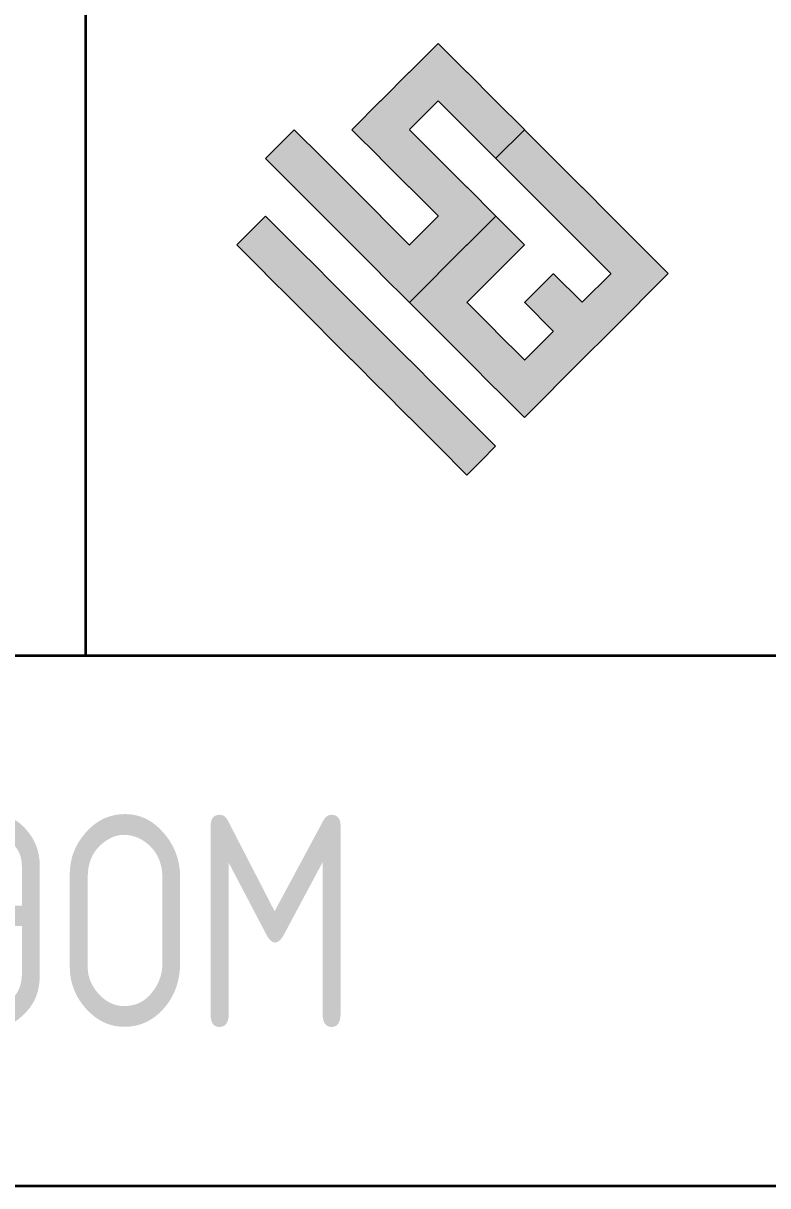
# Paper-space layout 'Layout1' of a CAD drawing. Header units: millimetres. Extents: x 0 to 1680, y -218 to 297.
# Drawn here: x 153.82 to 167.86, y 50 to 71.93 of the extents above; entities that cross this region are included whole.
import ezdxf
from ezdxf.enums import TextEntityAlignment as Align

# ---------------------------------------------------------------- set-up
doc = ezdxf.new("R2010")
doc.units = ezdxf.units.MM
doc.layers.add('Штамп$0$Слой 1', color=7, linetype='Continuous', lineweight=0)
doc.styles.get("Standard").update_dxf_attribs({"font": 'arial.ttf'})
doc.styles.add('Unecom', font='GOST2304A_0.ttf', dxfattribs={"height": 2.5})

# ---------------------------------------------------------------- blocks, each defined once
blk = doc.blocks.new('Штамп$0$SLD-LOGo_v2')
at = {"layer": 'Штамп$0$Слой 1', "true_color": 0x383836, "transparency": 33554687}
h = blk.add_hatch(color=250, dxfattribs=at)
h.dxf.hatch_style = 2
h.paths.add_polyline_path([(55418.79, -842.34), (55405.65, -855.47), (55405.44, -855.47), (55392.31, -842.34), (55392.13, -842.16), (55379.02, -829.05), (55378.97, -829.05), (55365.87, -842.16), (55365.74, -842.33), (55378.99, -855.58), (55378.99, -855.58), (55379, -855.58), (55392.27, -868.86), (55392.27, -868.86), (55392.31, -868.89), (55405.55, -882.13), (55392.31, -895.37), (55392.27, -895.41), (55379, -908.69), (55378.99, -908.69), (55378.96, -908.72), (55365.72, -921.96), (55352.48, -908.72), (55352.44, -908.69), (55352.44, -908.68), (55339.17, -895.41), (55325.91, -882.15), (55325.86, -882.09), (55325.8, -882.04), (55325.75, -881.99), (55312.66, -868.89), (55312.69, -868.86), (55312.62, -868.86), (55312.44, -868.68), (55299.38, -855.62), (55299.52, -855.47), (55312.44, -842.56), (55312.66, -842.34), (55325.75, -855.44), (55325.93, -855.62), (55339.06, -868.75), (55339.19, -868.88), (55352.41, -882.09), (55352.44, -882.13), (55365.69, -895.37), (55365.69, -895.44), (55365.72, -895.41), (55365.72, -895.41), (55378.99, -882.13), (55379, -882.13), (55379.03, -882.09), (55378.96, -882.09), (55365.72, -868.86), (55365.72, -868.86), (55365.69, -868.82), (55352.46, -855.6), (55352.34, -855.47), (55339.21, -842.34), (55339.33, -842.22), (55352.44, -829.11), (55352.49, -829.07), (55352.7, -828.85), (55365.69, -815.86), (55365.74, -815.81), (55365.76, -815.79), (55365.96, -815.59), (55378.99, -802.56), (55379, -802.56), (55392.04, -815.59), (55392.23, -815.79), (55392.31, -815.86), (55405.29, -828.85), (55405.51, -829.07), (55405.62, -829.18), (55418.6, -842.16), (55418.66, -842.22)])
at = {"layer": 'Штамп$0$Слой 1', "true_color": 0xe6500f, "transparency": 33554687}
h = blk.add_hatch(color=20, dxfattribs=at)
h.dxf.hatch_style = 2
h.paths.add_polyline_path([(55485.12, -908.68), (55478.8, -915.01), (55471.89, -921.92), (55471.87, -921.94), (55471.78, -922.03), (55458.81, -935), (55458.61, -935.19), (55458.47, -935.34), (55445.16, -948.65), (55432.24, -961.57), (55432.19, -961.62), (55432.06, -961.75), (55431.84, -961.97), (55418.93, -974.87), (55418.79, -975.02), (55405.73, -961.97), (55405.62, -961.86), (55405.51, -961.75), (55392.42, -948.65), (55392.36, -948.6), (55392.31, -948.55), (55392.25, -948.49), (55379.1, -935.34), (55379, -935.24), (55378.99, -935.24), (55378.99, -935.23), (55365.72, -921.96), (55378.96, -908.72), (55379.03, -908.72), (55379, -908.69), (55392.27, -895.41), (55392.31, -895.44), (55392.31, -895.37), (55405.55, -882.13), (55405.62, -882.2), (55418.82, -895.41), (55405.62, -908.61), (55405.55, -908.68), (55405.51, -908.72), (55392.31, -921.92), (55392.27, -921.96), (55392.2, -922.03), (55392.34, -922.03), (55405.53, -935.22), (55405.4, -935.34), (55405.65, -935.34), (55418.79, -948.47), (55418.93, -948.36), (55431.96, -935.34), (55432.06, -935.19), (55418.93, -922.07), (55418.93, -921.85), (55432.07, -908.72), (55432.14, -908.72), (55432.19, -908.77), (55432.24, -908.82), (55445.34, -921.92), (55445.55, -921.74), (55458.58, -908.72), (55458.65, -908.72), (55458.61, -908.64), (55445.55, -895.58), (55445.36, -895.39), (55432.24, -882.27), (55432.07, -882.09), (55418.83, -868.86), (55405.62, -855.65), (55405.65, -855.47), (55418.79, -842.34), (55418.93, -842.49), (55431.91, -855.47), (55432.06, -855.62), (55432.19, -855.75), (55432.24, -855.8), (55445.3, -868.86), (55445.34, -868.89), (55458.59, -882.15), (55458.61, -882.17), (55458.81, -882.37), (55471.85, -895.41), (55471.87, -895.43), (55478.8, -902.36)])
h = blk.add_hatch(color=20, dxfattribs=at)
h.dxf.hatch_style = 2
h.paths.add_polyline_path([(55405.51, -988.3), (55398.6, -995.21), (55392.25, -1001.56), (55379, -988.3), (55378.99, -988.3), (55378.99, -988.26), (55378.97, -988.28), (55365.92, -975.22), (55365.74, -975.04), (55365.72, -975.02), (55365.69, -974.99), (55352.67, -961.97), (55352.46, -961.77), (55352.44, -961.74), (55339.3, -948.6), (55339.19, -948.49), (55339.06, -948.36), (55326.04, -935.34), (55325.75, -935.06), (55312.73, -922.03), (55312.64, -921.94), (55312.44, -921.74), (55299.41, -908.72), (55299.38, -908.68), (55299.36, -908.66), (55299.18, -908.49), (55286.12, -895.43), (55286.14, -895.41), (55299.18, -882.37), (55299.38, -882.17), (55312.44, -895.23), (55312.64, -895.43), (55325.75, -908.54), (55325.93, -908.72), (55339.06, -921.85), (55339.24, -922.03), (55352.44, -935.23), (55352.44, -935.24), (55352.55, -935.34), (55365.69, -948.47), (55365.87, -948.65), (55378.97, -961.77), (55379.18, -961.97), (55392.23, -975.02), (55392.43, -975.22)])
at = {"layer": 'Штамп$0$Слой 1'}
for points in [[(55418.79, -842.34), (55405.65, -855.47), (55405.44, -855.47), (55392.31, -842.34), (55392.13, -842.16), (55379.02, -829.05), (55378.97, -829.05), (55365.87, -842.16), (55365.74, -842.33), (55378.99, -855.58), (55378.99, -855.58), (55379, -855.58), (55392.27, -868.86), (55392.27, -868.86), (55392.31, -868.89), (55405.55, -882.13), (55392.31, -895.37), (55392.27, -895.41), (55379, -908.69), (55378.99, -908.69), (55378.96, -908.72), (55365.72, -921.96), (55352.48, -908.72), (55352.44, -908.69), (55352.44, -908.68), (55339.17, -895.41), (55325.91, -882.15), (55325.86, -882.09), (55325.8, -882.04), (55325.75, -881.99), (55312.66, -868.89), (55312.69, -868.86), (55312.62, -868.86), (55312.44, -868.68), (55299.38, -855.62), (55299.52, -855.47), (55312.44, -842.56), (55312.66, -842.34), (55325.75, -855.44), (55325.93, -855.62), (55339.06, -868.75), (55339.19, -868.88), (55352.41, -882.09), (55352.44, -882.13), (55365.69, -895.37), (55365.69, -895.44), (55365.72, -895.41), (55365.72, -895.41), (55378.99, -882.13), (55379, -882.13), (55379.03, -882.09), (55378.96, -882.09), (55365.72, -868.86), (55365.72, -868.86), (55365.69, -868.82), (55352.46, -855.6), (55352.34, -855.47), (55339.21, -842.34), (55339.33, -842.22), (55352.44, -829.11), (55352.49, -829.07), (55352.7, -828.85), (55365.69, -815.86), (55365.74, -815.81), (55365.76, -815.79), (55365.96, -815.59), (55378.99, -802.56), (55379, -802.56), (55392.04, -815.59), (55392.23, -815.79), (55392.31, -815.86), (55405.29, -828.85), (55405.51, -829.07), (55405.62, -829.18), (55418.6, -842.16), (55418.66, -842.22)], [(55485.12, -908.68), (55478.8, -915.01), (55471.89, -921.92), (55471.87, -921.94), (55471.78, -922.03), (55458.81, -935), (55458.61, -935.19), (55458.47, -935.34), (55445.16, -948.65), (55432.24, -961.57), (55432.19, -961.62), (55432.06, -961.75), (55431.84, -961.97), (55418.93, -974.87), (55418.79, -975.02), (55405.73, -961.97), (55405.62, -961.86), (55405.51, -961.75), (55392.42, -948.65), (55392.36, -948.6), (55392.31, -948.55), (55392.25, -948.49), (55379.1, -935.34), (55379, -935.24), (55378.99, -935.24), (55378.99, -935.23), (55365.72, -921.96), (55378.96, -908.72), (55379.03, -908.72), (55379, -908.69), (55392.27, -895.41), (55392.31, -895.44), (55392.31, -895.37), (55405.55, -882.13), (55405.62, -882.2), (55418.82, -895.41), (55405.62, -908.61), (55405.55, -908.68), (55405.51, -908.72), (55392.31, -921.92), (55392.27, -921.96), (55392.2, -922.03), (55392.34, -922.03), (55405.53, -935.22), (55405.4, -935.34), (55405.65, -935.34), (55418.79, -948.47), (55418.93, -948.36), (55431.96, -935.34), (55432.06, -935.19), (55418.93, -922.07), (55418.93, -921.85), (55432.07, -908.72), (55432.14, -908.72), (55432.19, -908.77), (55432.24, -908.82), (55445.34, -921.92), (55445.55, -921.74), (55458.58, -908.72), (55458.65, -908.72), (55458.61, -908.64), (55445.55, -895.58), (55445.36, -895.39), (55432.24, -882.27), (55432.07, -882.09), (55418.83, -868.86), (55405.62, -855.65), (55405.65, -855.47), (55418.79, -842.34), (55418.93, -842.49), (55431.91, -855.47), (55432.06, -855.62), (55432.19, -855.75), (55432.24, -855.8), (55445.3, -868.86), (55445.34, -868.89), (55458.59, -882.15), (55458.61, -882.17), (55458.81, -882.37), (55471.85, -895.41), (55471.87, -895.43), (55478.8, -902.36)], [(55405.51, -988.3), (55398.6, -995.21), (55392.25, -1001.56), (55379, -988.3), (55378.99, -988.3), (55378.99, -988.26), (55378.97, -988.28), (55365.92, -975.22), (55365.74, -975.04), (55365.72, -975.02), (55365.69, -974.99), (55352.67, -961.97), (55352.46, -961.77), (55352.44, -961.74), (55339.3, -948.6), (55339.19, -948.49), (55339.06, -948.36), (55326.04, -935.34), (55325.75, -935.06), (55312.73, -922.03), (55312.64, -921.94), (55312.44, -921.74), (55299.41, -908.72), (55299.38, -908.68), (55299.36, -908.66), (55299.18, -908.49), (55286.12, -895.43), (55286.14, -895.41), (55299.18, -882.37), (55299.38, -882.17), (55312.44, -895.23), (55312.64, -895.43), (55325.75, -908.54), (55325.93, -908.72), (55339.06, -921.85), (55339.24, -922.03), (55352.44, -935.23), (55352.44, -935.24), (55352.55, -935.34), (55365.69, -948.47), (55365.87, -948.65), (55378.97, -961.77), (55379.18, -961.97), (55392.23, -975.02), (55392.43, -975.22)]]:
    blk.add_lwpolyline(points, close=True, dxfattribs=at)
blk = doc.blocks.new('Штамп$0$нпкепука')
at = {"lineweight": 35}
for p, q in [((1134, 60), (1134, 75)), ((999, 60), (1184, 60)), ((1064, 50), (1184, 50))]:
    blk.add_line(p, q, dxfattribs=at)
at = {"xscale": 0.04091723684496366, "yscale": 0.04091723684496366, "zscale": 0.04091723684496366}
blk.add_blockref('Штамп$0$SLD-LOGo_v2', (-1125.31, 104.387), dxfattribs=at)
blk = doc.blocks.new('Штамп')
blk.add_blockref('Штамп$0$нпкепука', (-999, -5))
blk = doc.blocks.new('*U20')
blk.add_blockref('Штамп', (20, 5))
at = {"insert": (145, 54.995), "char_height": 4, "width": 120, "attachment_point": 5, "line_spacing_factor": 2, "style": 'Unecom'}
blk.add_mtext('ELF-D1-02-ЭОМ', dxfattribs=at)
at = {"style": 'Unecom'}
blk.add_attdef('ЛИСТ_№', text='', height=2.5, dxfattribs=at).set_placement((177.5, 25), align=Align.MIDDLE_CENTER)
blk.add_attdef('КОЛ-ВО_ЛИСТОВ', text='', height=2.5, dxfattribs=at).set_placement((194.711, 23.687), align=Align.CENTER)
at = {"lineweight": 30, "flags": 104}
blk.add_attdef('ОПИСАНИЕ_ЛИСТА', text='', height=2.5, dxfattribs=at).set_placement((119.926, 12.527), align=Align.MIDDLE_CENTER)
at = {"style": 'Unecom', "flags": 8}
blk.add_attdef('ФОРМАТ_БУМАГИ', (169.38, 1.289), '', height=2.5, dxfattribs=at)

psp = doc.layouts.get("Layout1")

# ---------------------------------------------------------------- block references
psp.add_blockref('*U20', (0, 0))

doc.saveas('drawing.dxf')
